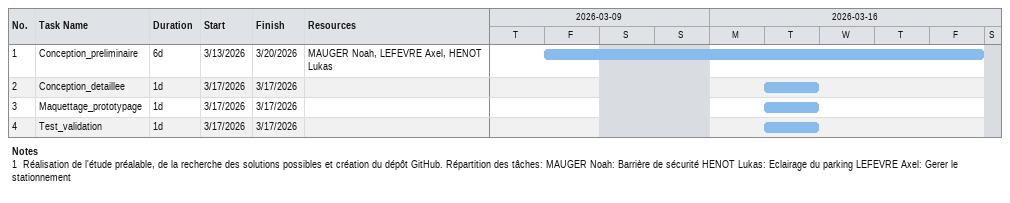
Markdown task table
| ID | Task | Duration | Start | Finish | Resources |
|---|---|---|---|---|---|
| 1 | Conception_preliminaire | 6d | 2026-03-13 | 2026-03-20 | MAUGER Noah, LEFEVRE Axel, HENOT Lukas |
| 2 | Conception_detaillee | 1d | 2026-03-17 | 2026-03-17 |  |
| 3 | Maquettage_prototypage | 1d | 2026-03-17 | 2026-03-17 |  |
| 4 | Test_validation | 1d | 2026-03-17 | 2026-03-17 |  |

Notes
- 1: Réalisation de l'étude préalable, de la recherche des solutions possibles et création du dépôt GitHub. Répartition des tâches: MAUGER Noah: Barrière de sécurité HENOT Lukas: Eclairage du parking LEFEVRE Axel: Gerer le stationnement
